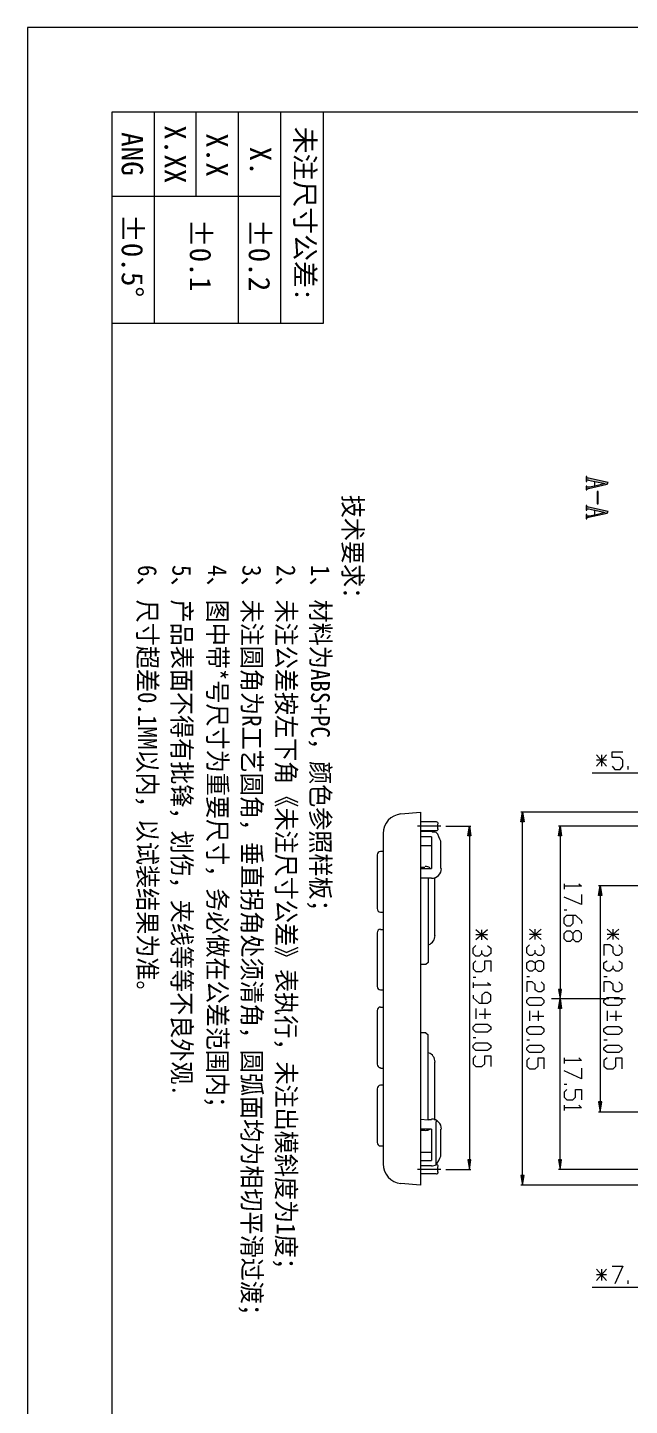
# Model space of a CAD drawing. Header units: millimetres. Extents: x 0 to 210, y 0 to 297.
# Drawn here: x 0 to 71.3, y 133.9 to 297 of the extents above; entities that cross this region are included whole.
import ezdxf

# ---------------------------------------------------------------- set-up
doc = ezdxf.new("R2010")
doc.units = ezdxf.units.MM
doc.header["$MEASUREMENT"] = 0
doc.layers.add('_U+56FE_U+5C42 1', color=7, linetype='Continuous')

# ---------------------------------------------------------------- blocks, each defined once
blk = doc.blocks.new('block 2')
at = {"layer": '_U+56FE_U+5C42 1'}
h = blk.add_hatch(color=7, dxfattribs=at)
h.dxf.hatch_style = 2
h.paths.add_polyline_path([(58.8, 202.95), (58.42, 202.95), (58.61, 204.09)])
h = blk.add_hatch(color=7, dxfattribs=at)
h.dxf.hatch_style = 2
h.paths.add_polyline_path([(68.01, 194.25), (67.63, 194.25), (67.82, 195.39)])
h = blk.add_hatch(color=7, dxfattribs=at)
h.dxf.hatch_style = 2
h.paths.add_polyline_path([(68.01, 169.8), (67.63, 169.8), (67.82, 168.59)])
h = blk.add_hatch(color=7, dxfattribs=at)
h.dxf.hatch_style = 2
h.paths.add_polyline_path([(58.8, 161.1), (58.42, 161.1), (58.61, 159.96)])
at = {"layer": '_U+56FE_U+5C42 1', "lineweight": 0}
for points in [[(0, 0), (209.99, 0), (209.99, 296.99), (0, 296.99), (0, 0)], [(44.2, 203.9), (46.55, 204.09)], [(46.55, 204.09), (46.55, 159.96)], [(91.06, 204.09), (58.42, 204.09)], [(58.8, 202.95), (58.42, 202.95), (58.61, 204.09), (58.8, 202.95)], [(58.8, 202.95), (58.42, 202.95), (58.61, 204.09), (58.8, 202.95)], [(48.39, 202.95), (46.55, 202.95)], [(48.58, 202.12), (48.58, 202.69)], [(58.61, 161.1), (58.61, 202.95)], [(42.1, 201.55), (42.1, 162.43)], [(46.55, 201.93), (48.39, 201.93)], [(47.82, 201.8), (46.55, 201.8)], [(47.82, 201.17), (46.55, 201.17)], [(48.26, 201.74), (47.94, 201.74), (47.82, 201.8)], [(47.82, 201.17), (47.82, 197.42)], [(48.39, 201.68), (48.26, 201.74)], [(48.39, 201.68), (48.39, 201.68)], [(48.39, 201.68), (48.39, 201.68)], [(48.96, 200.66), (48.83, 200.91), (48.7, 201.17), (48.58, 201.49), (48.39, 201.68)], [(48.39, 201.68), (48.39, 201.68)], [(48.39, 201.68), (48.39, 201.68)], [(48.96, 200.53), (48.96, 200.66)], [(41.4, 199.01), (41.4, 192.66)], [(42.1, 199.45), (41.78, 199.45)], [(46.55, 200.15), (47.82, 200.15)], [(48.96, 197.42), (48.96, 200.53)], [(46.55, 197.61), (47.05, 197.61)], [(46.55, 197.42), (47.82, 197.42)], [(47.82, 196.28), (46.55, 196.28)], [(47.43, 196.28), (47.43, 186.31)], [(48.2, 196.34), (48.2, 189.48)], [(90.36, 195.39), (67.63, 195.39)], [(68.01, 194.25), (67.63, 194.25), (67.82, 195.39), (68.01, 194.25)], [(68.01, 194.25), (67.63, 194.25), (67.82, 195.39), (68.01, 194.25)], [(67.82, 194.25), (67.82, 169.8)], [(41.78, 192.28), (42.1, 192.28)], [(41.4, 189.8), (41.4, 183.45)], [(42.1, 190.18), (41.78, 190.18)], [(60.83, 189.04), (59.44, 190.25)], [(60.83, 190.25), (59.44, 189.04)], [(59.44, 189.67), (60.83, 189.67)], [(60.13, 189.04), (60.13, 190.25)], [(70.04, 189.04), (68.64, 190.25)], [(70.04, 190.25), (68.64, 189.04)], [(68.64, 189.67), (70.04, 189.67)], [(69.34, 189.04), (69.34, 190.25)], [(60.13, 187.45), (59.75, 187.13), (59.44, 187.13), (59.12, 187.45), (59.12, 188.09), (59.44, 188.4)], [(60.83, 188.4), (61.15, 188.09), (61.15, 187.45), (60.83, 187.13), (60.45, 187.13), (60.13, 187.45), (60.13, 187.77)], [(70.04, 188.4), (70.36, 188.09), (70.36, 187.45), (70.04, 187.13), (69.66, 187.13), (69.34, 187.45), (69.34, 188.09), (68.96, 188.4), (68.26, 188.4), (68.26, 187.13)], [(47.18, 186.06), (46.55, 186.06)], [(47.43, 186.31), (47.18, 186.06)], [(59.12, 186.25), (59.44, 186.5), (59.75, 186.5), (60.13, 186.25), (60.13, 185.61), (60.45, 185.29), (60.83, 185.29), (61.15, 185.61), (61.15, 186.25), (60.83, 186.5), (60.45, 186.5), (60.13, 186.25)], [(60.13, 185.61), (59.75, 185.29), (59.44, 185.29), (59.12, 185.61), (59.12, 186.25)], [(69.34, 185.61), (68.96, 185.29), (68.64, 185.29), (68.26, 185.61), (68.26, 186.25), (68.64, 186.5)], [(70.04, 186.5), (70.36, 186.25), (70.36, 185.61), (70.04, 185.29), (69.66, 185.29), (69.34, 185.61), (69.34, 185.93)], [(59.12, 184.66), (59.44, 184.66)], [(68.26, 184.66), (68.64, 184.66)], [(41.78, 183.07), (42.1, 183.07)], [(60.83, 184.02), (61.15, 183.71), (61.15, 183.07), (60.83, 182.82), (60.45, 182.82), (60.13, 183.07), (60.13, 183.71), (59.75, 184.02), (59.12, 184.02), (59.12, 182.82)], [(70.04, 184.02), (70.36, 183.71), (70.36, 183.07), (70.04, 182.82), (69.66, 182.82), (69.34, 183.07), (69.34, 183.71), (68.96, 184.02), (68.26, 184.02), (68.26, 182.82)], [(59.12, 181.86), (59.44, 182.18), (60.83, 182.18), (61.15, 181.86), (61.15, 181.55), (60.83, 181.23), (59.44, 181.23), (59.12, 181.55), (59.12, 181.86)], [(68.26, 181.86), (68.64, 182.18), (70.04, 182.18), (70.36, 181.86), (70.36, 181.55), (70.04, 181.23), (68.64, 181.23), (68.26, 181.55), (68.26, 181.86)], [(41.4, 180.59), (41.4, 174.24)], [(42.1, 180.97), (41.78, 180.97)], [(59.44, 180.59), (59.44, 179.39)], [(59.75, 179.96), (61.15, 179.96)], [(60.45, 180.59), (60.45, 179.39)], [(68.64, 180.59), (68.64, 179.39)], [(68.96, 179.96), (70.36, 179.96)], [(69.66, 180.59), (69.66, 179.39)], [(47.18, 177.99), (46.55, 177.99)], [(47.18, 177.99), (47.43, 177.74)], [(59.12, 178.44), (59.44, 178.75), (60.83, 178.75), (61.15, 178.44), (61.15, 178.12), (60.83, 177.8), (59.44, 177.8), (59.12, 178.12), (59.12, 178.44)], [(68.26, 178.44), (68.64, 178.75), (70.04, 178.75), (70.36, 178.44), (70.36, 178.12), (70.04, 177.8), (68.64, 177.8), (68.26, 178.12), (68.26, 178.44)], [(47.43, 167.7), (47.43, 177.74)], [(59.12, 177.17), (59.44, 177.17)], [(59.12, 176.21), (59.44, 176.53), (60.83, 176.53), (61.15, 176.21), (61.15, 175.96), (60.83, 175.64), (59.44, 175.64), (59.12, 175.96), (59.12, 176.21)], [(68.26, 177.17), (68.64, 177.17)], [(68.26, 176.21), (68.64, 176.53), (70.04, 176.53), (70.36, 176.21), (70.36, 175.96), (70.04, 175.64), (68.64, 175.64), (68.26, 175.96), (68.26, 176.21)], [(59.44, 175.01), (59.12, 174.69), (59.12, 174.05), (59.44, 173.74), (60.13, 173.74), (60.45, 174.05), (60.45, 175.01), (61.15, 175.01), (61.15, 173.74)], [(68.64, 175.01), (68.26, 174.69), (68.26, 174.05), (68.64, 173.74), (69.34, 173.74), (69.66, 174.05), (69.66, 175.01), (70.36, 175.01), (70.36, 173.74)], [(41.78, 173.8), (42.1, 173.8)], [(48.2, 174.5), (48.2, 167.64)], [(41.4, 171.32), (41.4, 164.97)], [(42.1, 171.77), (41.78, 171.77)], [(68.01, 169.8), (67.63, 169.8), (67.82, 168.59), (68.01, 169.8)], [(68.01, 169.8), (67.63, 169.8), (67.82, 168.59), (68.01, 169.8)], [(72.39, 168.59), (67.63, 168.59)], [(46.55, 167.77), (47.43, 167.7)], [(47.82, 166.56), (46.55, 166.56)], [(47.05, 166.43), (46.55, 166.43)], [(47.82, 167.7), (47.43, 167.7)], [(47.82, 166.56), (47.82, 162.88)], [(48.39, 167.58), (48.39, 167.51)], [(48.39, 167.51), (48.39, 167.45)], [(48.39, 162.37), (48.39, 167.45)], [(48.96, 163.51), (48.96, 166.56)], [(41.78, 164.59), (42.1, 164.59)], [(47.82, 163.83), (46.55, 163.83)], [(48.39, 162.37), (48.51, 162.56), (48.7, 162.88), (48.83, 163.13), (48.96, 163.39)], [(48.96, 163.39), (48.96, 163.51)], [(46.55, 162.88), (47.82, 162.88)], [(47.82, 162.24), (46.55, 162.24)], [(47.82, 162.24), (47.94, 162.24), (48.26, 162.31)], [(48.26, 162.31), (48.39, 162.37)], [(48.39, 162.31), (48.32, 162.31)], [(48.39, 162.37), (48.39, 162.37)], [(48.39, 162.37), (48.39, 162.37)], [(48.39, 162.37), (48.39, 162.37)], [(48.58, 161.48), (48.58, 162.12)], [(46.55, 159.96), (44.2, 160.15)], [(48.39, 161.29), (46.55, 161.29)], [(58.8, 161.1), (58.42, 161.1), (58.61, 159.96), (58.8, 161.1)], [(58.8, 161.1), (58.42, 161.1), (58.61, 159.96), (58.8, 161.1)], [(92.96, 159.96), (58.42, 159.96)]]:
    blk.add_lwpolyline(points, dxfattribs=at)
for points in [[(44.22, 203.89), (43.02, 203.78), (42.1, 202.78), (42.1, 201.58)], [(48.64, 202.72), (48.64, 202.85), (48.54, 202.95), (48.42, 202.95)], [(48.42, 201.93), (48.54, 201.93), (48.64, 202.03), (48.64, 202.15)], [(41.81, 199.45), (41.59, 199.45), (41.4, 199.27), (41.4, 199.04)], [(47.67, 197.52), (47.49, 197.62), (47.29, 197.68), (47.09, 197.68)], [(47.85, 196.28), (48.5, 196.28), (49.02, 196.8), (49.02, 197.45)], [(41.4, 192.69), (41.4, 192.46), (41.59, 192.28), (41.81, 192.28)], [(41.81, 190.25), (41.59, 190.25), (41.4, 190.06), (41.4, 189.83)], [(47.5, 188.42), (47.96, 188.59), (48.26, 189.03), (48.26, 189.52)], [(41.4, 183.48), (41.4, 183.26), (41.59, 183.07), (41.81, 183.07)], [(41.81, 181.04), (41.59, 181.04), (41.4, 180.85), (41.4, 180.63)], [(48.26, 174.53), (48.26, 175.02), (47.96, 175.46), (47.5, 175.63)], [(41.4, 174.28), (41.4, 174.05), (41.59, 173.86), (41.81, 173.86)], [(41.81, 171.77), (41.59, 171.77), (41.4, 171.58), (41.4, 171.35)], [(47.09, 166.43), (47.29, 166.43), (47.49, 166.49), (47.67, 166.59)], [(49.02, 166.59), (49.02, 167.24), (48.5, 167.77), (47.85, 167.77)], [(41.4, 165), (41.4, 164.78), (41.59, 164.59), (41.81, 164.59)], [(42.1, 162.47), (42.1, 161.26), (43.02, 160.26), (44.22, 160.16)], [(48.64, 162.15), (48.64, 162.27), (48.54, 162.37), (48.42, 162.37)], [(48.42, 161.29), (48.54, 161.29), (48.64, 161.39), (48.64, 161.51)]]:
    blk.add_open_spline(points, degree=3, dxfattribs=at)
blk = doc.blocks.new('block 3')
at = {"layer": '_U+56FE_U+5C42 1', "lineweight": 0}
blk.add_lwpolyline([(0, 0), (209.99, 0), (209.99, 296.99), (0, 296.99), (0, 0)], dxfattribs=at)
blk = doc.blocks.new('block 4')
at = {"layer": '_U+56FE_U+5C42 1'}
h = blk.add_hatch(color=7, dxfattribs=at)
h.dxf.hatch_style = 2
h.paths.add_polyline_path([(52.51, 201.3), (52.13, 201.3), (52.32, 202.44)])
h = blk.add_hatch(color=7, dxfattribs=at)
h.dxf.hatch_style = 2
h.paths.add_polyline_path([(63.25, 201.3), (62.87, 201.3), (63.06, 202.44)])
h = blk.add_hatch(color=7, dxfattribs=at)
h.dxf.hatch_style = 2
h.paths.add_polyline_path([(63.25, 183.13), (62.87, 183.13), (63.06, 181.99)])
h = blk.add_hatch(color=7, dxfattribs=at)
h.dxf.hatch_style = 2
h.paths.add_polyline_path([(63.25, 180.85), (62.87, 180.85), (63.06, 181.99)])
h = blk.add_hatch(color=7, dxfattribs=at)
h.dxf.hatch_style = 2
h.paths.add_polyline_path([(52.51, 162.94), (52.13, 162.94), (52.32, 161.8)])
h = blk.add_hatch(color=7, dxfattribs=at)
h.dxf.hatch_style = 2
h.paths.add_polyline_path([(63.25, 162.94), (62.87, 162.94), (63.06, 161.8)])
at = {"layer": '_U+56FE_U+5C42 1', "lineweight": 0}
for points in [[(0, 0), (209.99, 0), (209.99, 296.99), (0, 296.99), (0, 0)], [(68.58, 210.88), (67.37, 209.55)], [(67.37, 210.88), (68.58, 209.55)], [(68.01, 209.55), (68.01, 210.88)], [(69.22, 209.55), (69.53, 209.17), (70.17, 209.17), (70.49, 209.55), (70.49, 210.25), (70.17, 210.57), (69.22, 210.57), (69.22, 211.26), (70.49, 211.26)], [(68.58, 210.25), (67.37, 210.25)], [(71.12, 209.17), (71.12, 209.55)], [(83.95, 208.72), (66.87, 208.72)], [(48.96, 202.44), (46.16, 202.44)], [(49.53, 202.44), (52.51, 202.44)], [(52.51, 201.3), (52.13, 201.3), (52.32, 202.44), (52.51, 201.3)], [(52.51, 201.3), (52.13, 201.3), (52.32, 202.44), (52.51, 201.3)], [(88.96, 202.44), (62.87, 202.44)], [(63.25, 201.3), (62.87, 201.3), (63.06, 202.44), (63.25, 201.3)], [(63.25, 201.3), (62.87, 201.3), (63.06, 202.44), (63.25, 201.3)], [(52.32, 201.3), (52.32, 162.94)], [(63.06, 201.3), (63.06, 183.13)], [(65.28, 195.64), (65.6, 195.33), (63.56, 195.33)], [(63.56, 195.64), (63.56, 195.01)], [(65.6, 194.37), (65.6, 193.17), (63.56, 194.06)], [(63.56, 192.53), (63.88, 192.53)], [(64.58, 191.9), (64.58, 190.94), (64.26, 190.63), (63.88, 190.63), (63.56, 190.94), (63.56, 191.58), (63.88, 191.9), (64.9, 191.9), (65.6, 191.26), (65.6, 190.94)], [(54.48, 188.98), (53.09, 190.18)], [(54.48, 190.18), (53.09, 188.98)], [(53.09, 189.61), (54.48, 189.61)], [(53.78, 188.98), (53.78, 190.18)], [(63.56, 189.74), (63.88, 190.06), (64.26, 190.06), (64.58, 189.74), (64.58, 189.1), (64.9, 188.79), (65.28, 188.79), (65.6, 189.1), (65.6, 189.74), (65.28, 190.06), (64.9, 190.06), (64.58, 189.74)], [(64.58, 189.1), (64.26, 188.79), (63.88, 188.79), (63.56, 189.1), (63.56, 189.74)], [(53.78, 187.39), (53.47, 187.07), (53.09, 187.07), (52.77, 187.39), (52.77, 188.02), (53.09, 188.34)], [(54.48, 188.34), (54.86, 188.02), (54.86, 187.39), (54.48, 187.07), (54.17, 187.07), (53.78, 187.39), (53.78, 187.71)], [(53.09, 186.5), (52.77, 186.18), (52.77, 185.55), (53.09, 185.23), (53.78, 185.23), (54.17, 185.55), (54.17, 186.5), (54.86, 186.5), (54.86, 185.23)], [(52.77, 184.59), (53.09, 184.59)], [(54.48, 183.96), (54.86, 183.64), (52.77, 183.64)], [(52.77, 183.96), (52.77, 183.32)], [(52.77, 182.44), (52.77, 182.12), (53.47, 181.48), (54.48, 181.48), (54.86, 181.8), (54.86, 182.44), (54.48, 182.75), (54.17, 182.75), (53.78, 182.44), (53.78, 181.48)], [(63.25, 183.13), (62.87, 183.13), (63.06, 181.99), (63.25, 183.13)], [(63.25, 183.13), (62.87, 183.13), (63.06, 181.99), (63.25, 183.13)], [(67.82, 181.99), (62.87, 181.99)], [(63.25, 180.85), (62.87, 180.85), (63.06, 181.99), (63.25, 180.85)], [(63.25, 180.85), (62.87, 180.85), (63.06, 181.99), (63.25, 180.85)], [(67.82, 181.99), (62.87, 181.99)], [(53.09, 180.85), (53.09, 179.64)], [(53.47, 180.21), (54.86, 180.21)], [(54.17, 180.85), (54.17, 179.64)], [(63.06, 162.94), (63.06, 180.85)], [(52.77, 178.69), (53.09, 179.01), (54.48, 179.01), (54.86, 178.69), (54.86, 178.37), (54.48, 178.05), (53.09, 178.05), (52.77, 178.37), (52.77, 178.69)], [(52.77, 177.42), (53.09, 177.42)], [(52.77, 176.47), (53.09, 176.78), (54.48, 176.78), (54.86, 176.47), (54.86, 176.21), (54.48, 175.9), (53.09, 175.9), (52.77, 176.21), (52.77, 176.47)], [(53.09, 175.26), (52.77, 174.94), (52.77, 174.31), (53.09, 173.99), (53.78, 173.99), (54.17, 174.31), (54.17, 175.26), (54.86, 175.26), (54.86, 173.99)], [(65.28, 175.01), (65.6, 174.69), (63.56, 174.69)], [(63.56, 175.01), (63.56, 174.37)], [(65.6, 173.8), (65.6, 172.53), (63.56, 173.48)], [(63.56, 171.89), (63.88, 171.89)], [(63.88, 171.26), (63.56, 170.94), (63.56, 170.37), (63.88, 170.05), (64.58, 170.05), (64.9, 170.37), (64.9, 171.26), (65.6, 171.26), (65.6, 170.05)], [(65.28, 169.42), (65.6, 169.1), (63.56, 169.1)], [(63.56, 169.42), (63.56, 168.78)], [(48.96, 161.8), (46.16, 161.8)], [(49.53, 161.8), (52.51, 161.8)], [(52.51, 162.94), (52.13, 162.94), (52.32, 161.8), (52.51, 162.94)], [(52.51, 162.94), (52.13, 162.94), (52.32, 161.8), (52.51, 162.94)], [(63.25, 162.94), (62.87, 162.94), (63.06, 161.8), (63.25, 162.94)], [(63.25, 162.94), (62.87, 162.94), (63.06, 161.8), (63.25, 162.94)], [(91.95, 161.8), (62.87, 161.8)], [(69.22, 150.37), (70.49, 150.37), (69.53, 148.27)], [(68.58, 149.99), (67.37, 148.65)], [(67.37, 149.99), (68.58, 148.65)], [(68.58, 149.35), (67.37, 149.35)], [(68.01, 148.65), (68.01, 149.99)], [(71.12, 148.27), (71.12, 148.65)], [(83.95, 147.83), (66.87, 147.83)]]:
    blk.add_lwpolyline(points, dxfattribs=at)
blk = doc.blocks.new('block 5')
at = {"layer": '_U+56FE_U+5C42 1', "lineweight": 0}
blk.add_lwpolyline([(0, 0), (209.99, 0), (209.99, 296.99), (0, 296.99), (0, 0)], dxfattribs=at)
blk = doc.blocks.new('block 6')
at = {"layer": '_U+56FE_U+5C42 1'}
h = blk.add_hatch(color=7, dxfattribs=at)
h.dxf.hatch_style = 2
h.paths.add_polyline_path([(68.39, 243.01), (67.18, 242.7), (67.18, 243.27)])
h.paths.add_polyline_path([(67.12, 243.27), (67.12, 242.7), (66.55, 242.57), (66.48, 242.57), (66.42, 242.57), (66.36, 242.57), (66.29, 242.57), (66.23, 242.63), (66.23, 242.7), (66.17, 242.7), (66.17, 242.25), (66.23, 242.25), (66.23, 242.32), (66.29, 242.38), (66.36, 242.38), (66.36, 242.44), (66.42, 242.44), (68.64, 242.95), (68.77, 243.14), (66.42, 243.65), (66.36, 243.65), (66.29, 243.65), (66.29, 243.71), (66.23, 243.71), (66.23, 243.78), (66.23, 243.84), (66.17, 243.84), (66.17, 243.27), (66.23, 243.27), (66.23, 243.33), (66.23, 243.4), (66.29, 243.4), (66.29, 243.46), (66.36, 243.46), (66.42, 243.4)])
h = blk.add_hatch(color=7, dxfattribs=at)
h.dxf.hatch_style = 2
h.paths.add_polyline_path([(67.44, 240.6), (67.56, 240.6), (67.56, 242.06), (67.44, 242.06)])
h = blk.add_hatch(color=7, dxfattribs=at)
h.dxf.hatch_style = 2
h.paths.add_polyline_path([(68.39, 239.59), (67.18, 239.27), (67.18, 239.84)])
h.paths.add_polyline_path([(67.12, 239.84), (67.12, 239.27), (66.55, 239.14), (66.48, 239.14), (66.42, 239.14), (66.36, 239.14), (66.29, 239.14), (66.23, 239.2), (66.23, 239.27), (66.23, 239.33), (66.17, 239.33), (66.17, 238.82), (66.23, 238.82), (66.23, 238.89), (66.29, 238.95), (66.36, 239.01), (66.42, 239.01), (68.64, 239.52), (68.77, 239.71), (66.42, 240.22), (66.36, 240.22), (66.29, 240.28), (66.23, 240.35), (66.23, 240.41), (66.17, 240.41), (66.17, 239.84), (66.23, 239.84), (66.23, 239.9), (66.23, 239.97), (66.29, 239.97), (66.29, 240.03), (66.36, 240.03), (66.42, 240.03)])
at = {"layer": '_U+56FE_U+5C42 1', "lineweight": 0}
for points in [[(0, 0), (209.99, 0), (209.99, 296.99), (0, 296.99), (0, 0)], [(199.96, 286.96), (9.97, 286.96)], [(9.97, 286.96), (9.97, 9.97)], [(14.99, 286.96), (14.99, 261.94)], [(19.94, 286.96), (19.94, 276.99)], [(24.96, 286.96), (24.96, 261.94)], [(29.97, 286.96), (29.97, 261.94)], [(34.99, 286.96), (34.99, 261.94)], [(29.97, 276.99), (9.97, 276.99)], [(34.99, 261.94), (9.97, 261.94)], [(67.12, 243.27), (67.12, 242.7), (66.55, 242.57), (66.48, 242.57), (66.42, 242.57), (66.36, 242.57), (66.29, 242.57), (66.23, 242.63), (66.23, 242.7), (66.17, 242.7), (66.17, 242.25), (66.23, 242.25), (66.23, 242.32), (66.29, 242.38), (66.36, 242.38), (66.36, 242.44), (66.42, 242.44), (68.64, 242.95), (68.77, 243.14), (66.42, 243.65), (66.36, 243.65), (66.29, 243.65), (66.29, 243.71), (66.23, 243.71), (66.23, 243.78), (66.23, 243.84), (66.17, 243.84), (66.17, 243.27), (66.23, 243.27), (66.23, 243.33), (66.23, 243.4), (66.29, 243.4), (66.29, 243.46), (66.36, 243.46), (66.42, 243.4), (67.12, 243.27)], [(68.39, 243.01), (68.39, 243.01), (67.18, 242.7), (67.18, 243.27), (68.39, 243.01)], [(67.44, 240.6), (67.56, 240.6), (67.56, 242.06), (67.44, 242.06), (67.44, 240.6)], [(67.12, 239.84), (67.12, 239.27), (66.55, 239.14), (66.48, 239.14), (66.42, 239.14), (66.36, 239.14), (66.29, 239.14), (66.23, 239.2), (66.23, 239.27), (66.23, 239.33), (66.17, 239.33), (66.17, 238.82), (66.23, 238.82), (66.23, 238.89), (66.29, 238.95), (66.36, 239.01), (66.42, 239.01), (68.64, 239.52), (68.77, 239.71), (66.42, 240.22), (66.36, 240.22), (66.29, 240.28), (66.23, 240.35), (66.23, 240.41), (66.17, 240.41), (66.17, 239.84), (66.23, 239.84), (66.23, 239.9), (66.23, 239.97), (66.29, 239.97), (66.29, 240.03), (66.36, 240.03), (66.42, 240.03), (67.12, 239.84)], [(68.39, 239.59), (68.39, 239.59), (67.18, 239.27), (67.18, 239.84), (68.39, 239.59)], [(62.87, 181.99), (62.04, 181.99)], [(64.9, 181.99), (63.56, 181.99)], [(66.87, 181.99), (65.53, 181.99)], [(68.83, 181.99), (67.5, 181.99)], [(70.8, 181.99), (69.47, 181.99)]]:
    blk.add_lwpolyline(points, dxfattribs=at)
at = {"layer": '_U+56FE_U+5C42 1', "color": 7, "attachment_point": 7, "rotation": 270}
for s, insert, char_height in [('\\fSimSun|b0|i0|c0|p34;\\W1;ANG', (11.11, 284.61), 2.5313), ('\\fSimSun|b0|i0|c0|p34;\\W1;X.XX', (16.19, 285.43), 2.5313), ('\\fSimSun|b0|i0|c0|p34;\\W1;X.X', (21.15, 284.48), 2.5313), ('\\fSimSun|b0|i0|c0|p34;\\W1;未注尺寸公差:', (31.43, 285.24), 2.3288), ('\\fSimSun|b0|i0|c0|p34;\\W1;X.', (26.29, 282.89), 2.5313), ('\\fSimSun|b0|i0|c0|p34;\\W1;±0.5°', (11.11, 274.95), 2.5313), ('\\fSimSun|b0|i0|c0|p34;\\W1;±0.1', (19.18, 274.38), 2.5313), ('\\fSimSun|b0|i0|c0|p34;\\W1;±0.2', (26.16, 274.38), 2.5313), ('\\fSimSun|b0|i0|c0|p34;\\W0.899414;技术要求：', (37.15, 241.68), 2.2284), ('\\fSimSun|b0|i0|c0|p34;\\W0.899414;      5、产品表面不得有批锋，划伤，夹线等等不良外观.', (16.83, 241.55), 2.2284), ('\\fSimSun|b0|i0|c0|p34;\\W0.899414;      4、图中带*号尺寸为重要尺寸，务必做在公差范围内；', (20.89, 241.55), 2.2284), ('\\fSimSun|b0|i0|c0|p34;\\W0.899414;      3、未注圆角为R工艺圆角，垂直拐角处须清角，圆弧面均为相切平滑过渡；', (24.96, 241.55), 2.2284), ('\\fSimSun|b0|i0|c0|p34;\\W0.899414;      2、未注公差按左下角《未注尺寸公差》表执行，未注出模斜度为1度；', (29.02, 241.55), 2.2284), ('\\fSimSun|b0|i0|c0|p34;\\W0.899414;      6、尺寸超差0.1MM以内，以试装结果为准。', (12.76, 241.55), 2.2284), ('\\fSimSun|b0|i0|c0|p34;\\W0.899414;      1、材料为ABS+PC，颜色参照样板；', (33.08, 241.55), 2.2284)]:
    blk.add_mtext(s, dxfattribs=dict(at, insert=insert, char_height=char_height))

msp = doc.modelspace()

# ---------------------------------------------------------------- block references
at = {"layer": '_U+56FE_U+5C42 1'}
for name in ['block 2', 'block 3', 'block 4', 'block 5', 'block 6']:
    msp.add_blockref(name, (0, 0), dxfattribs=at)

doc.saveas('drawing.dxf')
